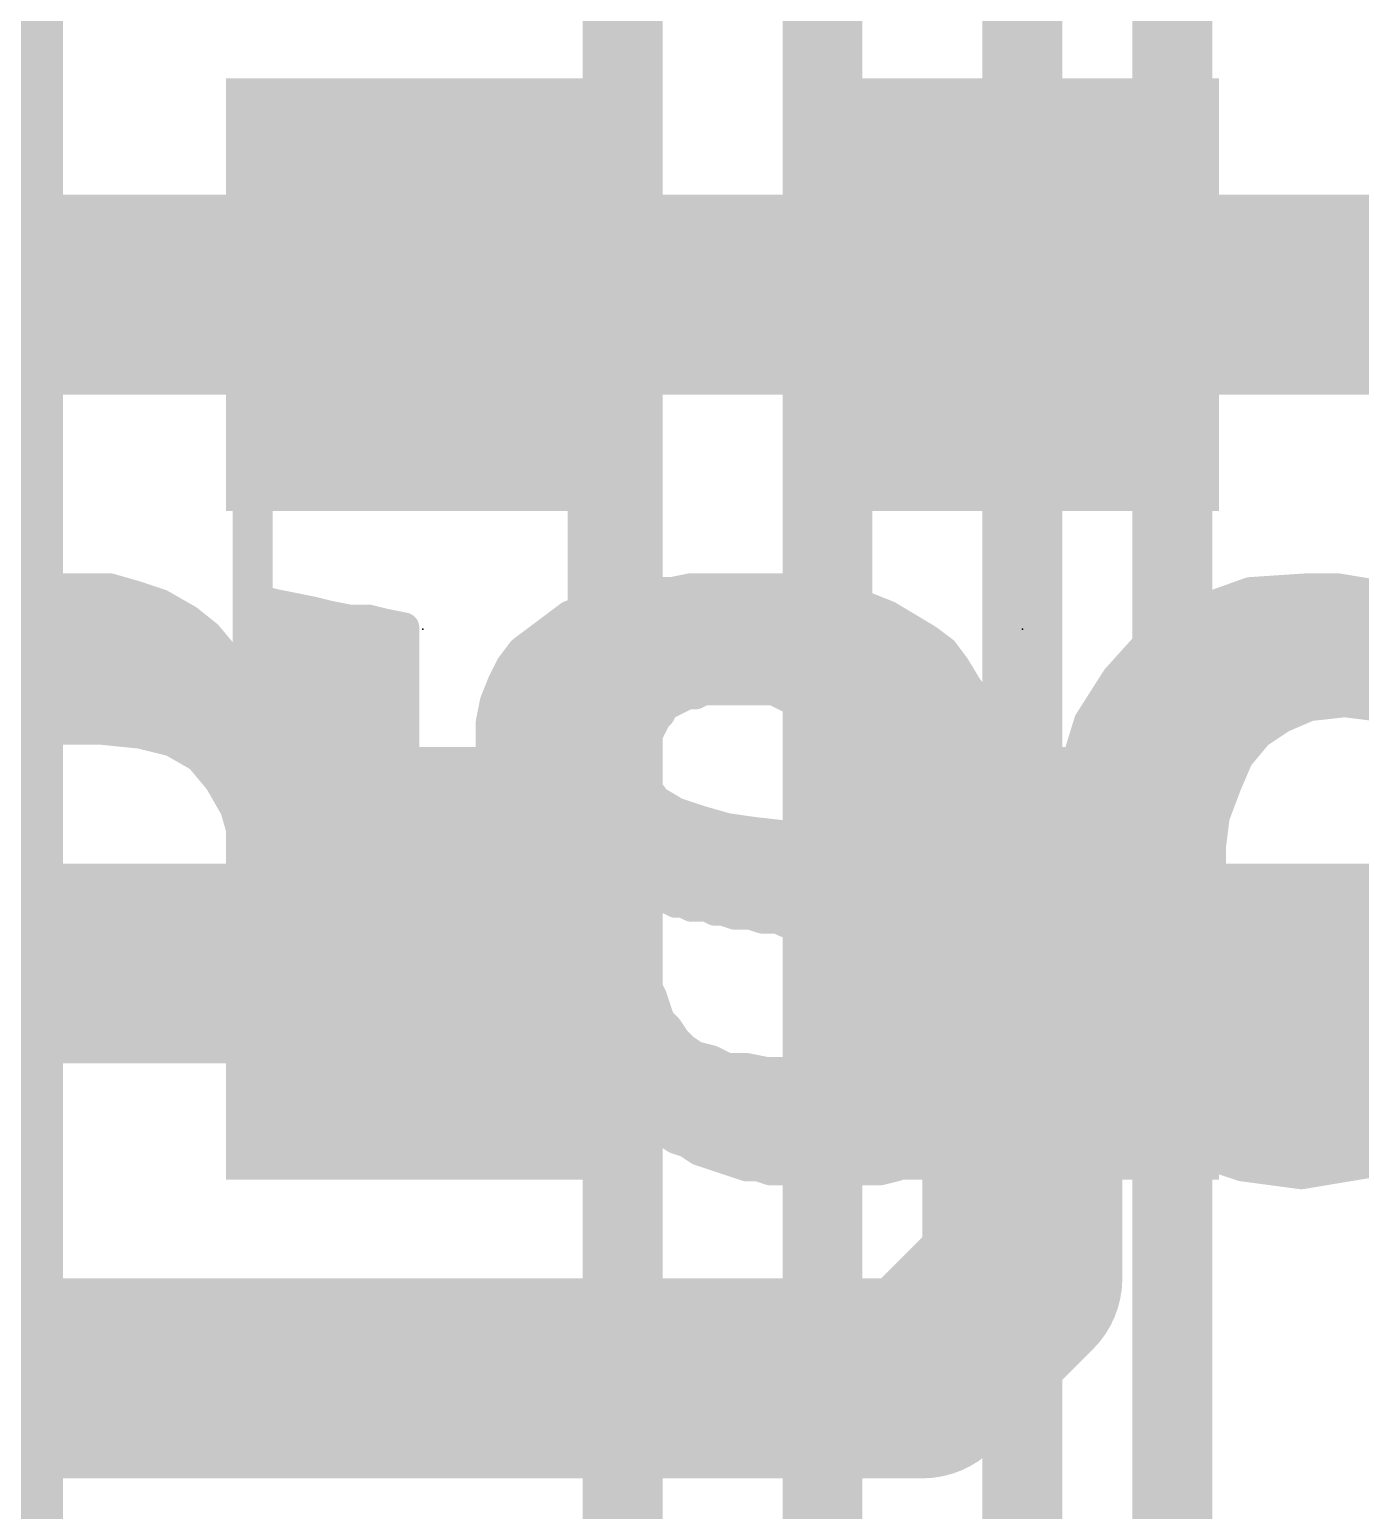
# Model space of a CAD drawing. Extents: x -31.8 to 54.9, y -15.3 to 25.5.
# Drawn here: x 12.463 to 15.845, y 16.047 to 19.812 of the extents above; entities that cross this region are included whole.
import ezdxf

# ---------------------------------------------------------------- set-up
doc = ezdxf.new("R2010")
doc.units = 0
for name, color, linetype in [('1', 12, 'CONTINUOUS'), ('16', 132, 'CONTINUOUS'), ('22', 40, 'CONTINUOUS'), ('23', 53, 'CONTINUOUS'), ('51', 53, 'CONTINUOUS')]:
    doc.layers.add(name, color=color, linetype=linetype)

# ---------------------------------------------------------------- blocks, each defined once
blk = doc.blocks.new('RECT')
blk.add_solid([(-0.5, -0.5), (0.5, -0.5), (-0.5, 0.5), (0.5, 0.5)])

msp = doc.modelspace()

# ---------------------------------------------------------------- linework, layer by layer
at = {"layer": '1', "const_width": 0.508}
for points in [[(11.938, 19.138), (13.462, 19.138)], [(14.986, 19.138), (13.462, 19.138)], [(16.51, 19.138), (14.986, 19.138)], [(13.462, 17.438), (11.938, 17.438)], [(14.986, 17.438), (16.51, 17.438)], [(14.986, 16.637), (14.986, 17.438)], [(14.732, 16.383), (14.986, 16.637)], [(11.43, 16.383), (14.732, 16.383)]]:
    msp.add_lwpolyline(points, dxfattribs=at)
at = {"layer": '1', "const_width": 0.254}
for points in [[(13.462, 19.265, 1), (13.462, 19.011)], [(13.462, 19.011, 1), (13.462, 19.265)], [(14.986, 19.265, 1), (14.986, 19.011)], [(14.986, 19.011, 1), (14.986, 19.265)], [(13.462, 17.311, 1), (13.462, 17.565)], [(14.986, 17.565, 1), (14.986, 17.311)], [(15.113, 17.438, 1), (14.859, 17.438)], [(15.0758, 16.5472, 1), (14.8962, 16.7268)], [(14.859, 16.637, 1), (15.113, 16.637)], [(14.732, 16.256, 1), (14.732, 16.51)], [(14.6422, 16.4728, 1), (14.8218, 16.2932)]]:
    msp.add_lwpolyline(points, format="xyb", dxfattribs=at)
at = {"layer": '16', "const_width": 0.2032}
for points in [[(12.446, 23.368), (12.446, 11.1074)], [(13.97, 22.9362), (13.97, 11.176)], [(14.478, 22.5806), (14.478, 12.6746)], [(14.986, 22.225), (14.986, 13.081)], [(15.367, 13.589), (15.367, 21.717)]]:
    msp.add_lwpolyline(points, dxfattribs=at)
at = {"layer": '22', "const_width": 0.0762}
for points in [[(12.515, 18.382), (12.505, 18.382)], [(12.505, 18.382), (12.505, 18.022)], [(12.525, 18.392), (12.515, 18.382)], [(12.665, 18.392), (12.525, 18.392)], [(12.735, 18.372), (12.665, 18.392)], [(12.795, 18.352), (12.735, 18.372)], [(13.985, 18.372), (13.935, 18.352)], [(14.035, 18.382), (13.985, 18.372)], [(14.095, 18.382), (14.035, 18.382)], [(14.145, 18.392), (14.095, 18.382)], [(14.375, 18.392), (14.145, 18.392)], [(14.425, 18.382), (14.375, 18.392)], [(14.485, 18.372), (14.425, 18.382)], [(14.545, 18.352), (14.485, 18.372)], [(15.565, 18.382), (15.425, 18.332)], [(15.715, 18.392), (15.565, 18.382)], [(15.785, 18.392), (15.715, 18.392)], [(15.905, 18.372), (15.785, 18.392)], [(12.505, 18.3642), (12.7584, 18.3642)], [(12.865, 18.312), (12.795, 18.352)], [(13.085, 18.352), (13.045, 18.362)], [(13.045, 18.362), (13.045, 18.092)], [(13.185, 18.332), (13.085, 18.352)], [(13.885, 18.342), (13.835, 18.322)], [(13.935, 18.352), (13.885, 18.342)], [(13.9655, 18.3642), (14.5084, 18.3642)], [(14.595, 18.342), (14.545, 18.352)], [(14.645, 18.322), (14.595, 18.342)], [(15.5152, 18.3642), (15.918, 18.3642)], [(12.915, 18.272), (12.865, 18.312)], [(13.225, 18.322), (13.185, 18.332)], [(13.275, 18.312), (13.225, 18.322)], [(13.325, 18.312), (13.275, 18.312)], [(13.365, 18.302), (13.325, 18.312)], [(13.415, 18.292), (13.365, 18.302)], [(13.835, 18.322), (13.715, 18.232)], [(14.745, 18.262), (14.645, 18.322)], [(15.425, 18.332), (15.315, 18.262)], [(12.505, 18.288), (12.895, 18.288)], [(12.965, 18.212), (12.915, 18.272)], [(13.045, 18.288), (13.415, 18.288)], [(13.415, 16.942), (13.415, 18.292)], [(13.7897, 18.288), (14.7017, 18.288)], [(14.785, 18.232), (14.745, 18.262)], [(15.315, 18.262), (15.225, 18.162)], [(15.3559, 18.288), (16.035, 18.288)], [(13.715, 18.232), (13.685, 18.192)], [(14.815, 18.192), (14.785, 18.232)], [(12.505, 18.2118), (12.9652, 18.2118)], [(13.005, 18.162), (12.965, 18.212)], [(13.045, 18.2118), (13.415, 18.2118)], [(13.685, 18.192), (13.665, 18.152)], [(13.6999, 18.2118), (14.8002, 18.2118)], [(14.845, 18.142), (14.815, 18.192)], [(15.2698, 18.2118), (16.1112, 18.2118)], [(13.045, 18.092), (13.005, 18.162)], [(13.665, 18.152), (13.645, 18.102)], [(15.225, 18.162), (15.155, 18.052)], [(12.505, 18.1356), (13.0201, 18.1356)], [(13.045, 18.1356), (13.415, 18.1356)], [(13.6584, 18.1356), (14.8498, 18.1356)], [(14.075, 18.092), (14.135, 18.122)], [(14.135, 18.122), (14.155, 18.122)], [(14.155, 18.122), (14.175, 18.132)], [(14.175, 18.132), (14.355, 18.132)], [(14.355, 18.132), (14.455, 18.082)], [(14.875, 18.102), (14.845, 18.142)], [(15.2082, 18.1356), (16.505, 18.1356)], [(13.645, 18.102), (13.635, 18.052)], [(14.055, 18.062), (14.065, 18.072)], [(14.065, 18.072), (14.075, 18.092)], [(14.455, 18.082), (14.495, 18.042)], [(14.895, 18.042), (14.875, 18.102)], [(15.645, 18.062), (15.715, 18.092)], [(15.715, 18.092), (15.805, 18.102)], [(15.805, 18.102), (15.885, 18.092)], [(12.505, 18.0594), (13.415, 18.0594)], [(12.515, 18.022), (12.535, 18.032)], [(12.535, 18.032), (12.645, 18.032)], [(12.645, 18.032), (12.745, 18.022)], [(13.635, 18.052), (13.635, 17.182)], [(13.6365, 18.0594), (14.0537, 18.0594)], [(14.025, 18.002), (14.055, 18.062)], [(14.4776, 18.0594), (14.8892, 18.0594)], [(14.495, 18.042), (14.505, 18.022)], [(14.915, 17.922), (14.895, 18.042)], [(15.155, 18.052), (15.115, 17.922)], [(15.1597, 18.0594), (15.6411, 18.0594)], [(15.585, 18.022), (15.645, 18.062)], [(12.505, 18.022), (12.515, 18.022)], [(12.745, 18.022), (12.825, 18.002)], [(12.825, 18.002), (12.895, 17.962)], [(14.025, 17.892), (14.025, 18.002)], [(14.505, 18.022), (14.515, 17.992)], [(15.535, 17.962), (15.585, 18.022)], [(12.8579, 17.9832), (13.415, 17.9832)], [(12.895, 17.962), (12.945, 17.902)], [(13.635, 17.9832), (14.025, 17.9832)], [(14.515, 17.992), (14.525, 17.972)], [(14.5194, 17.9832), (14.9048, 17.9832)], [(14.525, 17.972), (14.525, 17.922)], [(15.1338, 17.9832), (15.5527, 17.9832)], [(15.505, 17.892), (15.535, 17.962)], [(14.525, 17.922), (14.915, 17.922)], [(15.115, 17.922), (15.085, 17.782)], [(12.9408, 17.907), (13.415, 17.907)], [(12.945, 17.902), (12.985, 17.832)], [(13.635, 17.907), (14.025, 17.907)], [(14.055, 17.852), (14.025, 17.892)], [(15.1118, 17.907), (15.5114, 17.907)], [(15.475, 17.812), (15.505, 17.892)], [(14.105, 17.822), (14.055, 17.852)], [(12.985, 17.832), (13.005, 17.762)], [(12.9853, 17.8308), (13.415, 17.8308)], [(13.635, 17.8308), (14.0903, 17.8308)], [(14.165, 17.802), (14.105, 17.822)], [(15.0955, 17.8308), (15.4821, 17.8308)], [(15.465, 17.732), (15.475, 17.812)], [(14.235, 17.782), (14.165, 17.802)], [(14.235, 17.782), (14.185, 17.582)], [(14.185, 17.582), (14.235, 17.782)], [(14.305, 17.772), (14.235, 17.782)], [(14.485, 17.752), (14.305, 17.772)], [(15.085, 17.782), (15.075, 17.632)], [(13.005, 17.762), (13.025, 17.672)], [(13.0066, 17.7546), (13.415, 17.7546)], [(13.635, 17.7546), (14.2282, 17.7546)], [(14.2282, 17.7546), (14.4616, 17.7546)], [(14.405, 17.542), (14.485, 17.752)], [(14.485, 17.752), (14.405, 17.542)], [(14.575, 17.742), (14.485, 17.752)], [(14.655, 17.722), (14.575, 17.742)], [(15.0832, 17.7546), (15.4678, 17.7546)], [(15.465, 17.642), (15.465, 17.732)], [(14.735, 17.692), (14.655, 17.722)], [(13.0236, 17.6784), (13.415, 17.6784)], [(13.025, 17.672), (13.025, 16.942)], [(13.635, 17.6784), (14.2091, 17.6784)], [(14.2091, 17.6784), (14.457, 17.6784)], [(14.457, 17.6784), (14.7588, 17.6784)], [(14.805, 17.652), (14.735, 17.692)], [(15.0781, 17.6784), (15.465, 17.6784)], [(14.025, 17.402), (14.025, 17.632)], [(14.025, 17.632), (14.045, 17.612)], [(14.875, 17.592), (14.805, 17.652)], [(15.465, 17.642), (15.075, 17.632)], [(15.075, 17.632), (15.465, 17.642)], [(15.075, 17.632), (15.085, 17.492)], [(15.465, 17.562), (15.465, 17.642)], [(13.025, 17.6022), (13.415, 17.6022)], [(13.635, 17.6022), (14.025, 17.6022)], [(14.045, 17.612), (14.065, 17.612)], [(14.065, 17.612), (14.105, 17.592)], [(14.0846, 17.6022), (14.1901, 17.6022)], [(14.105, 17.592), (14.125, 17.592)], [(14.125, 17.592), (14.145, 17.582)], [(14.145, 17.582), (14.185, 17.582)], [(14.185, 17.582), (14.205, 17.572)], [(14.1901, 17.6022), (14.4279, 17.6022)], [(14.4279, 17.6022), (14.8631, 17.6022)], [(14.915, 17.522), (14.875, 17.592)], [(15.0771, 17.6022), (15.465, 17.6022)], [(14.205, 17.572), (14.225, 17.572)], [(14.225, 17.572), (14.255, 17.562)], [(14.255, 17.562), (14.295, 17.562)], [(14.295, 17.562), (14.325, 17.552)], [(14.325, 17.552), (14.365, 17.552)], [(14.365, 17.552), (14.385, 17.542)], [(15.475, 17.482), (15.465, 17.562)], [(13.025, 17.526), (13.415, 17.526)], [(13.635, 17.526), (14.025, 17.526)], [(14.385, 17.542), (14.405, 17.542)], [(14.405, 17.542), (14.435, 17.532)], [(14.435, 17.532), (14.455, 17.522)], [(14.447, 17.526), (14.9127, 17.526)], [(14.455, 17.522), (14.465, 17.512)], [(14.465, 17.512), (14.505, 17.492)], [(14.945, 17.432), (14.915, 17.522)], [(15.0826, 17.526), (15.4695, 17.526)], [(14.505, 17.492), (14.515, 17.482)], [(14.515, 17.482), (14.535, 17.472)], [(14.535, 17.472), (14.565, 17.412)], [(15.085, 17.492), (15.115, 17.362)], [(15.505, 17.402), (15.475, 17.482)], [(13.025, 17.4498), (13.415, 17.4498)], [(13.635, 17.4498), (14.025, 17.4498)], [(14.5461, 17.4498), (14.9391, 17.4498)], [(14.965, 17.322), (14.945, 17.432)], [(15.0947, 17.4498), (15.4871, 17.4498)], [(14.035, 17.372), (14.025, 17.402)], [(14.565, 17.412), (14.565, 17.392)], [(14.565, 17.392), (14.575, 17.372)], [(15.165, 17.242), (15.505, 17.402)], [(15.505, 17.402), (15.165, 17.242)], [(15.535, 17.332), (15.505, 17.402)], [(13.025, 17.3736), (13.415, 17.3736)], [(13.635, 17.3736), (14.0345, 17.3736)], [(14.045, 17.352), (14.035, 17.372)], [(14.5742, 17.3736), (14.9556, 17.3736)], [(14.575, 17.372), (14.575, 17.322)], [(15.1123, 17.3736), (15.4447, 17.3736)], [(15.115, 17.362), (15.165, 17.242)], [(15.4447, 17.3736), (15.5172, 17.3736)], [(14.065, 17.292), (14.045, 17.352)], [(14.575, 17.322), (14.565, 17.292)], [(14.955, 17.272), (14.965, 17.322)], [(15.575, 17.282), (15.535, 17.332)], [(13.025, 17.2974), (13.415, 17.2974)], [(13.635, 17.2974), (14.0632, 17.2974)], [(14.085, 17.272), (14.065, 17.292)], [(14.565, 17.292), (14.565, 17.272)], [(14.5668, 17.2974), (14.9601, 17.2974)], [(15.1419, 17.2974), (15.2827, 17.2974)], [(15.2827, 17.2974), (15.5627, 17.2974)], [(15.635, 17.232), (15.575, 17.282)], [(14.105, 17.242), (14.085, 17.272)], [(14.125, 17.222), (14.105, 17.242)], [(14.545, 17.242), (14.535, 17.222)], [(14.555, 17.252), (14.545, 17.242)], [(14.565, 17.272), (14.555, 17.252)], [(14.955, 17.222), (14.955, 17.272)], [(15.165, 17.242), (15.225, 17.132)], [(13.025, 17.2212), (13.415, 17.2212)], [(13.635, 17.2212), (14.1262, 17.2212)], [(14.155, 17.202), (14.125, 17.222)], [(14.515, 17.212), (14.505, 17.202)], [(14.535, 17.222), (14.515, 17.212)], [(14.5334, 17.2212), (14.9546, 17.2212)], [(14.935, 17.182), (14.955, 17.222)], [(15.1763, 17.2212), (15.6782, 17.2212)], [(15.715, 17.212), (15.635, 17.232)], [(15.795, 17.202), (15.715, 17.212)], [(15.885, 17.212), (15.795, 17.202)], [(13.635, 17.182), (13.625, 17.162)], [(14.195, 17.192), (14.155, 17.202)], [(14.235, 17.172), (14.195, 17.192)], [(14.285, 17.172), (14.235, 17.172)], [(14.335, 17.162), (14.285, 17.172)], [(14.405, 17.172), (14.385, 17.162)], [(14.425, 17.172), (14.405, 17.172)], [(14.445, 17.182), (14.425, 17.172)], [(14.465, 17.182), (14.445, 17.182)], [(14.505, 17.202), (14.465, 17.182)], [(14.925, 17.132), (14.935, 17.182)], [(13.025, 17.145), (13.415, 17.145)], [(13.625, 17.162), (13.625, 17.072)], [(13.625, 17.145), (14.9276, 17.145)], [(14.385, 17.162), (14.335, 17.162)], [(14.905, 17.102), (14.925, 17.132)], [(15.2179, 17.145), (16.505, 17.145)], [(15.225, 17.132), (15.315, 17.042)], [(14.875, 17.062), (14.905, 17.102)], [(13.025, 17.0688), (13.415, 17.0688)], [(13.625, 17.072), (13.615, 17.052)], [(13.6234, 17.0688), (14.005, 17.0688)], [(14.005, 17.022), (14.005, 17.082)], [(14.005, 17.082), (14.025, 17.052)], [(14.0138, 17.0688), (14.8801, 17.0688)], [(14.855, 17.032), (14.875, 17.062)], [(15.2882, 17.0688), (16.0724, 17.0688)], [(13.615, 17.032), (13.605, 17.012)], [(13.615, 17.052), (13.615, 17.032)], [(13.995, 17.012), (14.005, 17.022)], [(14.025, 17.052), (14.055, 17.032)], [(14.055, 17.032), (14.075, 17.012)], [(14.825, 17.002), (14.855, 17.032)], [(15.315, 17.042), (15.425, 16.962)], [(13.025, 16.9926), (13.415, 16.9926)], [(13.605, 16.982), (13.595, 16.962)], [(13.605, 17.012), (13.605, 16.982)], [(13.605, 16.9926), (13.995, 16.9926)], [(13.985, 16.972), (13.995, 16.982)], [(13.995, 16.982), (13.995, 17.012)], [(14.075, 17.012), (14.105, 16.992)], [(14.1041, 16.9926), (14.8062, 16.9926)], [(14.105, 16.992), (14.135, 16.982)], [(14.135, 16.982), (14.165, 16.962)], [(14.755, 16.962), (14.785, 16.982)], [(14.785, 16.982), (14.825, 17.002)], [(15.3829, 16.9926), (15.986, 16.9926)], [(13.025, 16.942), (13.415, 16.942)], [(13.595, 16.962), (13.585, 16.952)], [(13.585, 16.952), (13.585, 16.942)], [(13.585, 16.942), (13.975, 16.942)], [(13.975, 16.952), (13.985, 16.962)], [(13.975, 16.942), (13.975, 16.952)], [(13.985, 16.962), (13.985, 16.972)], [(14.165, 16.962), (14.285, 16.922)], [(14.665, 16.922), (14.715, 16.942)], [(14.715, 16.942), (14.755, 16.962)], [(15.425, 16.962), (15.545, 16.922)], [(15.875, 16.932), (15.935, 16.962)], [(14.285, 16.922), (14.315, 16.922)], [(14.315, 16.922), (14.345, 16.912)], [(14.3318, 16.9164), (14.6426, 16.9164)], [(14.345, 16.912), (14.385, 16.912)], [(14.385, 16.912), (14.415, 16.902)], [(14.525, 16.902), (14.575, 16.912)], [(14.575, 16.912), (14.625, 16.912)], [(14.625, 16.912), (14.665, 16.922)], [(15.545, 16.922), (15.695, 16.902)], [(15.587, 16.9164), (15.7814, 16.9164)], [(15.695, 16.902), (15.875, 16.932)], [(14.415, 16.902), (14.525, 16.902)]]:
    msp.add_lwpolyline(points, dxfattribs=at)
at = {"layer": '22', "const_width": 0.0381}
for points in [[(12.505, 18.4011, 1), (12.505, 18.363)], [(12.5241, 18.382, 1), (12.486, 18.382)], [(12.5015, 18.3955, 1), (12.5285, 18.3685)], [(12.525, 18.411, 1), (12.525, 18.3729)], [(12.5385, 18.3785, 1), (12.5115, 18.4055)], [(12.515, 18.363, 1), (12.515, 18.4011)], [(12.6702, 18.4103, 1), (12.6598, 18.3737)], [(12.665, 18.3729, 1), (12.665, 18.411)], [(12.741, 18.3901, 1), (12.729, 18.3539)], [(12.7298, 18.3537, 1), (12.7402, 18.3903)], [(13.9813, 18.3907, 1), (13.9887, 18.3533)], [(13.9921, 18.3543, 1), (13.9779, 18.3897)], [(14.035, 18.4011, 1), (14.035, 18.363)], [(14.0387, 18.3633, 1), (14.0313, 18.4007)], [(14.0913, 18.4007, 1), (14.0987, 18.3633)], [(14.095, 18.363, 1), (14.095, 18.4011)], [(14.145, 18.411, 1), (14.145, 18.3729)], [(14.1487, 18.3733, 1), (14.1413, 18.4107)], [(14.3787, 18.4107, 1), (14.3713, 18.3733)], [(14.375, 18.3729, 1), (14.375, 18.411)], [(14.4281, 18.4008, 1), (14.4219, 18.3632)], [(14.4213, 18.3633, 1), (14.4287, 18.4007)], [(14.491, 18.3901, 1), (14.479, 18.3539)], [(14.4819, 18.3532, 1), (14.4881, 18.3908)], [(15.5637, 18.401, 1), (15.5663, 18.363)], [(15.5714, 18.3641, 1), (15.5586, 18.3999)], [(15.715, 18.411, 1), (15.715, 18.3729)], [(15.7163, 18.373, 1), (15.7137, 18.411)], [(15.7881, 18.4108, 1), (15.7819, 18.3732)], [(15.785, 18.3729, 1), (15.785, 18.411)], [(12.505, 18.3833, 1), (12.505, 18.3452)], [(12.7584, 18.3452, 1), (12.7584, 18.3833)], [(12.8045, 18.3685, 1), (12.7855, 18.3355)], [(12.789, 18.3339, 1), (12.801, 18.3701)], [(13.0496, 18.3805, 1), (13.0404, 18.3435)], [(13.064, 18.362, 1), (13.0259, 18.362)], [(13.0887, 18.3707, 1), (13.0813, 18.3333)], [(13.0804, 18.3335, 1), (13.0896, 18.3705)], [(13.8813, 18.3607, 1), (13.8887, 18.3233)], [(13.8921, 18.3243, 1), (13.8779, 18.3597)], [(13.9279, 18.3697, 1), (13.9421, 18.3343)], [(13.9387, 18.3333, 1), (13.9313, 18.3707)], [(13.9655, 18.3833, 1), (13.9655, 18.3452)], [(14.5084, 18.3452, 1), (14.5084, 18.3833)], [(14.5487, 18.3707, 1), (14.5413, 18.3333)], [(14.539, 18.3339, 1), (14.551, 18.3701)], [(14.6021, 18.3597, 1), (14.5879, 18.3243)], [(14.5913, 18.3233, 1), (14.5987, 18.3607)], [(15.5152, 18.3833, 1), (15.5152, 18.3452)], [(12.8769, 18.3269, 1), (12.8531, 18.2971)], [(12.8555, 18.2955, 1), (12.8745, 18.3285)], [(13.1896, 18.3505, 1), (13.1804, 18.3135)], [(13.1813, 18.3133, 1), (13.1887, 18.3507)], [(13.2287, 18.3407, 1), (13.2213, 18.3033)], [(13.2204, 18.3035, 1), (13.2296, 18.3405)], [(13.275, 18.3311, 1), (13.275, 18.293)], [(13.2713, 18.2933, 1), (13.2787, 18.3307)], [(13.3296, 18.3305, 1), (13.3204, 18.2935)], [(13.325, 18.293, 1), (13.325, 18.3311)], [(13.3687, 18.3207, 1), (13.3613, 18.2833)], [(13.3604, 18.2835, 1), (13.3696, 18.3205)], [(13.8279, 18.3397, 1), (13.8421, 18.3043)], [(13.8464, 18.3068, 1), (13.8236, 18.3372)], [(14.6548, 18.3383, 1), (14.6352, 18.3057)], [(14.6379, 18.3043, 1), (14.6521, 18.3397)], [(15.4186, 18.3499, 1), (15.4314, 18.3141)], [(15.4352, 18.3159, 1), (15.4148, 18.3481)], [(12.505, 18.3071, 1), (12.505, 18.269)], [(12.895, 18.269, 1), (12.895, 18.3071)], [(12.9296, 18.2842, 1), (12.9004, 18.2598)], [(12.9031, 18.2571, 1), (12.9269, 18.2869)], [(13.045, 18.3071, 1), (13.045, 18.269)], [(13.4341, 18.292, 1), (13.396, 18.292)], [(13.4113, 18.2733, 1), (13.4187, 18.3107)], [(13.415, 18.269, 1), (13.415, 18.3071)], [(13.7897, 18.3071, 1), (13.7897, 18.269)], [(14.7017, 18.269, 1), (14.7017, 18.3071)], [(14.7564, 18.2772, 1), (14.7336, 18.2468)], [(14.7352, 18.2457, 1), (14.7548, 18.2783)], [(15.3048, 18.2781, 1), (15.3252, 18.2459)], [(15.3292, 18.2493, 1), (15.3008, 18.2747)], [(15.3559, 18.3071, 1), (15.3559, 18.269)], [(13.7036, 18.2472, 1), (13.7264, 18.2168)], [(13.7302, 18.2206, 1), (13.6998, 18.2434)], [(14.8002, 18.2434, 1), (14.7698, 18.2206)], [(14.7736, 18.2168, 1), (14.7964, 18.2472)], [(12.505, 18.2309, 1), (12.505, 18.1928)], [(12.9799, 18.2239, 1), (12.9501, 18.2001)], [(12.9504, 18.1998, 1), (12.9796, 18.2242)], [(12.9652, 18.1928, 1), (12.9652, 18.2309)], [(13.045, 18.2309, 1), (13.045, 18.1928)], [(13.415, 18.1928, 1), (13.415, 18.2309)], [(13.6698, 18.2034, 1), (13.7002, 18.1806)], [(13.702, 18.1835, 1), (13.668, 18.2005)], [(13.6999, 18.2309, 1), (13.6999, 18.1928)], [(14.8313, 18.2018, 1), (14.7987, 18.1822)], [(14.7998, 18.1806, 1), (14.8302, 18.2034)], [(14.8002, 18.1928, 1), (14.8002, 18.2309)], [(15.2698, 18.2309, 1), (15.2698, 18.1928)], [(13.0215, 18.1715, 1), (12.9885, 18.1525)], [(12.9901, 18.1501, 1), (13.0199, 18.1739)], [(13.6827, 18.1449, 1), (13.6473, 18.1591)], [(15.2108, 18.1747, 1), (15.2392, 18.1493)], [(15.2411, 18.1518, 1), (15.2089, 18.1722)], [(12.505, 18.1547, 1), (12.505, 18.1166)], [(13.0201, 18.1166, 1), (13.0201, 18.1547)], [(13.045, 18.1547, 1), (13.045, 18.1166)], [(13.415, 18.1166, 1), (13.415, 18.1547)], [(13.6584, 18.1547, 1), (13.6584, 18.1166)], [(13.648, 18.1605, 1), (13.682, 18.1435)], [(14.135, 18.141, 1), (14.135, 18.1029)], [(14.1435, 18.105, 1), (14.1265, 18.139)], [(14.1465, 18.139, 1), (14.1635, 18.105)], [(14.155, 18.1029, 1), (14.155, 18.141)], [(14.175, 18.1511, 1), (14.175, 18.113)], [(14.1835, 18.115, 1), (14.1665, 18.149)], [(14.3635, 18.149, 1), (14.3465, 18.115)], [(14.355, 18.113, 1), (14.355, 18.1511)], [(14.8602, 18.1534, 1), (14.8298, 18.1306)], [(14.8287, 18.1322, 1), (14.8613, 18.1518)], [(14.8498, 18.1166, 1), (14.8498, 18.1547)], [(15.2082, 18.1547, 1), (15.2082, 18.1166)], [(13.0259, 18.092, 1), (13.064, 18.092)], [(13.0285, 18.0825, 1), (13.0615, 18.1015)], [(13.6273, 18.1091, 1), (13.6627, 18.0949)], [(13.6637, 18.0983, 1), (13.6263, 18.1057)], [(14.0785, 18.0585, 1), (14.0515, 18.0855)], [(14.0665, 18.109, 1), (14.0835, 18.075)], [(14.092, 18.0835, 1), (14.058, 18.1005)], [(14.4685, 18.0955, 1), (14.4415, 18.0685)], [(14.4465, 18.065, 1), (14.4635, 18.099)], [(14.8931, 18.108, 1), (14.8569, 18.096)], [(14.8598, 18.0906, 1), (14.8902, 18.1134)], [(15.7129, 18.1109, 1), (15.7171, 18.0731)], [(15.7225, 18.0745, 1), (15.7075, 18.1095)], [(15.8074, 18.1209, 1), (15.8026, 18.0831)], [(15.8071, 18.0831, 1), (15.8029, 18.1209)], [(12.505, 18.0785, 1), (12.505, 18.0404)], [(12.535, 18.0511, 1), (12.535, 18.013)], [(12.5435, 18.015, 1), (12.5265, 18.049)], [(12.6469, 18.051, 1), (12.6431, 18.013)], [(12.645, 18.013, 1), (12.645, 18.0511)], [(13.415, 18.0404, 1), (13.415, 18.0785)], [(13.654, 18.052, 1), (13.6159, 18.052)], [(13.6163, 18.0557, 1), (13.6537, 18.0483)], [(13.6365, 18.0785, 1), (13.6365, 18.0404)], [(14.0415, 18.0755, 1), (14.0685, 18.0485)], [(14.072, 18.0535, 1), (14.038, 18.0705)], [(14.048, 18.0805, 1), (14.082, 18.0635)], [(14.0537, 18.0404, 1), (14.0537, 18.0785)], [(14.4776, 18.0785, 1), (14.4776, 18.0404)], [(14.512, 18.0505, 1), (14.478, 18.0335)], [(14.4815, 18.0285, 1), (14.5085, 18.0555)], [(14.9138, 18.0451, 1), (14.8762, 18.0389)], [(14.8892, 18.0404, 1), (14.8892, 18.0785)], [(15.1389, 18.0622, 1), (15.1711, 18.0418)], [(15.1732, 18.0464, 1), (15.1368, 18.0576)], [(15.1597, 18.0785, 1), (15.1597, 18.0404)], [(15.6375, 18.0795, 1), (15.6525, 18.0445)], [(15.6556, 18.0461, 1), (15.6344, 18.0779)], [(15.6411, 18.0404, 1), (15.6411, 18.0785)], [(12.505, 18.0411, 1), (12.505, 18.003)], [(12.486, 18.022, 1), (12.5241, 18.022)], [(12.5065, 18.039, 1), (12.5235, 18.005)], [(12.515, 18.003, 1), (12.515, 18.0411)], [(12.7496, 18.0405, 1), (12.7404, 18.0035)], [(12.7431, 18.003, 1), (12.7469, 18.041)], [(12.8345, 18.0185, 1), (12.8155, 17.9855)], [(12.8204, 17.9835, 1), (12.8296, 18.0205)], [(14.0441, 18.002, 1), (14.006, 18.002)], [(14.5231, 18.028, 1), (14.4869, 18.016)], [(14.488, 18.0135, 1), (14.522, 18.0305)], [(14.8769, 18.036, 1), (14.9131, 18.048)], [(15.5744, 18.0379, 1), (15.5956, 18.0061)], [(15.5996, 18.0098, 1), (15.5704, 18.0342)], [(12.8579, 18.0023, 1), (12.8579, 17.9642)], [(12.9096, 17.9742, 1), (12.8804, 17.9498)], [(12.8855, 17.9455, 1), (12.9045, 17.9785)], [(13.415, 17.9642, 1), (13.415, 18.0023)], [(13.635, 18.0023, 1), (13.635, 17.9642)], [(14.008, 18.0105, 1), (14.042, 17.9935)], [(14.025, 17.9642, 1), (14.025, 18.0023)], [(14.532, 18.0005, 1), (14.498, 17.9835)], [(14.4969, 17.986, 1), (14.5331, 17.998)], [(14.5194, 18.0023, 1), (14.5194, 17.9642)], [(14.5441, 17.972, 1), (14.506, 17.972)], [(14.508, 17.9635, 1), (14.542, 17.9805)], [(14.9048, 17.9642, 1), (14.9048, 18.0023)], [(15.1338, 18.0023, 1), (15.1338, 17.9642)], [(15.5525, 17.9545, 1), (15.5175, 17.9695)], [(15.5527, 17.9642, 1), (15.5527, 18.0023)], [(14.525, 17.9411, 1), (14.525, 17.903)], [(14.915, 17.903, 1), (14.915, 17.9411)], [(15.1336, 17.918, 1), (15.0964, 17.926)], [(15.5204, 17.9742, 1), (15.5496, 17.9498)], [(12.9408, 17.9261, 1), (12.9408, 17.888)], [(12.9615, 17.9115, 1), (12.9285, 17.8925)], [(12.9304, 17.8898, 1), (12.9596, 17.9142)], [(13.415, 17.888, 1), (13.415, 17.9261)], [(13.635, 17.9261, 1), (13.635, 17.888)], [(14.0402, 17.9034, 1), (14.0098, 17.8806)], [(14.025, 17.888, 1), (14.025, 17.9261)], [(14.506, 17.922, 1), (14.5441, 17.922)], [(14.8962, 17.9189, 1), (14.9338, 17.9251)], [(15.1118, 17.9261, 1), (15.1118, 17.888)], [(15.0968, 17.9276, 1), (15.1332, 17.9164)], [(15.5228, 17.8853, 1), (15.4872, 17.8987)], [(15.5114, 17.888, 1), (15.5114, 17.9261)], [(14.006, 17.892, 1), (14.0441, 17.892)], [(14.0648, 17.8683, 1), (14.0452, 17.8357)], [(14.0398, 17.8406, 1), (14.0702, 17.8634)], [(15.4875, 17.8995, 1), (15.5225, 17.8845)], [(13.0033, 17.8372, 1), (12.9667, 17.8268)], [(12.9853, 17.8498, 1), (12.9853, 17.8117)], [(12.9685, 17.8225, 1), (13.0015, 17.8415)], [(13.415, 17.8117, 1), (13.415, 17.8498)], [(13.635, 17.8498, 1), (13.635, 17.8117)], [(14.111, 17.8401, 1), (14.099, 17.8039)], [(14.0903, 17.8117, 1), (14.0903, 17.8498)], [(14.0952, 17.8057, 1), (14.1148, 17.8383)], [(15.0955, 17.8498, 1), (15.0955, 17.8117)], [(15.4939, 17.8096, 1), (15.4561, 17.8144)], [(15.4821, 17.8117, 1), (15.4821, 17.8498)], [(14.1702, 17.8203, 1), (14.1598, 17.7837)], [(14.159, 17.7839, 1), (14.171, 17.8201)], [(14.2377, 17.8009, 1), (14.2323, 17.7631)], [(14.2535, 17.7774, 1), (14.2165, 17.7866)], [(14.2535, 17.7774, 1), (14.2165, 17.7866)], [(14.2298, 17.7637, 1), (14.2402, 17.8003)], [(14.3071, 17.7909, 1), (14.3029, 17.7531)], [(14.3023, 17.7531, 1), (14.3077, 17.7909)], [(15.104, 17.7807, 1), (15.066, 17.7833)], [(15.4572, 17.8187, 1), (15.4928, 17.8053)], [(13.0236, 17.7661, 1), (12.9864, 17.7579)], [(12.9867, 17.7568, 1), (13.0233, 17.7672)], [(13.0066, 17.7736, 1), (13.0066, 17.7355)], [(13.415, 17.7355, 1), (13.415, 17.7736)], [(13.635, 17.7736, 1), (13.635, 17.7355)], [(14.2282, 17.7736, 1), (14.2282, 17.7355)], [(14.2282, 17.7355, 1), (14.2282, 17.7736)], [(14.4616, 17.7355, 1), (14.4616, 17.7736)], [(14.4871, 17.7709, 1), (14.4829, 17.7331)], [(14.5028, 17.7452, 1), (14.4672, 17.7588)], [(14.5028, 17.7452, 1), (14.4672, 17.7588)], [(14.4829, 17.7331, 1), (14.4871, 17.7709)], [(14.5796, 17.7605, 1), (14.5704, 17.7235)], [(14.5729, 17.7231, 1), (14.5771, 17.7609)], [(15.0832, 17.7736, 1), (15.0832, 17.7355)], [(15.0664, 17.786, 1), (15.1036, 17.778)], [(15.484, 17.732, 1), (15.4459, 17.732)], [(15.4678, 17.7355, 1), (15.4678, 17.7736)], [(14.6617, 17.7398, 1), (14.6483, 17.7042)], [(14.6504, 17.7035, 1), (14.6596, 17.7405)], [(15.4461, 17.7344, 1), (15.4839, 17.7296)], [(13.0236, 17.6974, 1), (13.0236, 17.6593)], [(13.0441, 17.672, 1), (13.006, 17.672)], [(13.0064, 17.6679, 1), (13.0436, 17.6761)], [(13.415, 17.6593, 1), (13.415, 17.6974)], [(13.635, 17.6974, 1), (13.635, 17.6593)], [(14.2091, 17.6974, 1), (14.2091, 17.6593)], [(14.2091, 17.6593, 1), (14.2091, 17.6974)], [(14.457, 17.6974, 1), (14.457, 17.6593)], [(14.457, 17.6593, 1), (14.457, 17.6974)], [(14.7445, 17.7085, 1), (14.7255, 17.6755)], [(14.7283, 17.6742, 1), (14.7417, 17.7098)], [(14.7588, 17.6593, 1), (14.7588, 17.6974)], [(15.0781, 17.6974, 1), (15.0781, 17.6593)], [(15.465, 17.6593, 1), (15.465, 17.6974)], [(14.0385, 17.6455, 1), (14.0115, 17.6185)], [(14.0441, 17.632, 1), (14.006, 17.632)], [(14.8174, 17.6665, 1), (14.7926, 17.6375)], [(14.7955, 17.6355, 1), (14.8145, 17.6685)], [(15.094, 17.6334, 1), (15.056, 17.6306)], [(15.0745, 17.651, 1), (15.0755, 17.613)], [(15.0745, 17.651, 1), (15.0755, 17.613)], [(15.484, 17.642, 1), (15.4459, 17.642)], [(15.4459, 17.642, 1), (15.484, 17.642)], [(15.4655, 17.623, 1), (15.4645, 17.661)], [(15.4655, 17.623, 1), (15.4645, 17.661)], [(13.025, 17.6212, 1), (13.025, 17.5831)], [(13.415, 17.5831, 1), (13.415, 17.6212)], [(13.635, 17.6212, 1), (13.635, 17.5831)], [(14.025, 17.5831, 1), (14.025, 17.6212)], [(14.045, 17.6311, 1), (14.045, 17.593)], [(14.0315, 17.5985, 1), (14.0585, 17.6255)], [(14.0735, 17.629, 1), (14.0565, 17.595)], [(14.065, 17.593, 1), (14.065, 17.6311)], [(14.0846, 17.6212, 1), (14.0846, 17.5831)], [(14.105, 17.6111, 1), (14.105, 17.573)], [(14.0965, 17.575, 1), (14.1135, 17.609)], [(14.1335, 17.609, 1), (14.1165, 17.575)], [(14.125, 17.573, 1), (14.125, 17.6111)], [(14.145, 17.6011, 1), (14.145, 17.563)], [(14.1935, 17.599, 1), (14.1765, 17.565)], [(14.1901, 17.6212, 1), (14.1901, 17.5831)], [(14.185, 17.563, 1), (14.185, 17.6011)], [(14.1901, 17.5831, 1), (14.1901, 17.6212)], [(14.4279, 17.6212, 1), (14.4279, 17.5831)], [(14.4279, 17.5831, 1), (14.4279, 17.6212)], [(14.8915, 17.6015, 1), (14.8585, 17.5825)], [(14.8626, 17.5775, 1), (14.8874, 17.6065)], [(14.8631, 17.5831, 1), (14.8631, 17.6212)], [(15.056, 17.6333, 1), (15.094, 17.6307)], [(15.0771, 17.6212, 1), (15.0771, 17.5831)], [(15.465, 17.5831, 1), (15.465, 17.6212)], [(14.1365, 17.565, 1), (14.1535, 17.599)], [(14.1665, 17.5866, 1), (14.2035, 17.5774)], [(14.1665, 17.5866, 1), (14.2035, 17.5774)], [(14.205, 17.591, 1), (14.205, 17.5529)], [(14.1965, 17.555, 1), (14.2135, 17.589)], [(14.231, 17.5901, 1), (14.219, 17.5539)], [(14.225, 17.5529, 1), (14.225, 17.591)], [(14.255, 17.5811, 1), (14.255, 17.543)], [(14.249, 17.5439, 1), (14.261, 17.5801)], [(14.301, 17.5801, 1), (14.289, 17.5439)], [(14.295, 17.543, 1), (14.295, 17.5811)], [(14.325, 17.571, 1), (14.325, 17.5329)], [(14.319, 17.5339, 1), (14.331, 17.5701)], [(14.3735, 17.569, 1), (14.3565, 17.535)], [(14.365, 17.5329, 1), (14.365, 17.571)], [(15.4459, 17.562, 1), (15.484, 17.562)], [(15.4839, 17.5644, 1), (15.4461, 17.5596)], [(13.025, 17.545, 1), (13.025, 17.5069)], [(13.415, 17.5069, 1), (13.415, 17.545)], [(13.635, 17.545, 1), (13.635, 17.5069)], [(14.025, 17.5069, 1), (14.025, 17.545)], [(14.385, 17.5611, 1), (14.385, 17.523)], [(14.3765, 17.525, 1), (14.3935, 17.559)], [(14.411, 17.5601, 1), (14.399, 17.5239)], [(14.3872, 17.5488, 1), (14.4228, 17.5352)], [(14.3872, 17.5488, 1), (14.4228, 17.5352)], [(14.405, 17.523, 1), (14.405, 17.5611)], [(14.4435, 17.549, 1), (14.4265, 17.515)], [(14.447, 17.545, 1), (14.447, 17.5069)], [(14.429, 17.5139, 1), (14.441, 17.5501)], [(14.4685, 17.5355, 1), (14.4415, 17.5085)], [(14.4735, 17.529, 1), (14.4565, 17.495)], [(14.4465, 17.505, 1), (14.4635, 17.539)], [(14.4515, 17.4985, 1), (14.4785, 17.5255)], [(14.9331, 17.528, 1), (14.8969, 17.516)], [(14.8985, 17.5125, 1), (14.9315, 17.5315)], [(14.9127, 17.5069, 1), (14.9127, 17.545)], [(15.0826, 17.545, 1), (15.0826, 17.5069)], [(15.4695, 17.5069, 1), (15.4695, 17.545)], [(14.5185, 17.5055, 1), (14.4915, 17.4785)], [(14.5235, 17.499, 1), (14.5065, 17.465)], [(14.4965, 17.475, 1), (14.5135, 17.509)], [(14.5015, 17.4685, 1), (14.5285, 17.4955)], [(14.552, 17.4805, 1), (14.518, 17.4635)], [(14.5265, 17.455, 1), (14.5435, 17.489)], [(15.1036, 17.4963, 1), (15.0664, 17.4877)], [(15.066, 17.4906, 1), (15.104, 17.4934)], [(15.4928, 17.4887, 1), (15.4572, 17.4753)], [(13.025, 17.4688, 1), (13.025, 17.4307)], [(13.415, 17.4307, 1), (13.415, 17.4688)], [(13.635, 17.4688, 1), (13.635, 17.4307)], [(14.025, 17.4307, 1), (14.025, 17.4688)], [(14.5461, 17.4688, 1), (14.5461, 17.4307)], [(14.9637, 17.4354, 1), (14.9263, 17.4286)], [(14.9391, 17.4307, 1), (14.9391, 17.4688)], [(15.0947, 17.4688, 1), (15.0947, 17.4307)], [(15.4561, 17.4796, 1), (15.4939, 17.4844)], [(15.4871, 17.4307, 1), (15.4871, 17.4688)], [(14.0431, 17.408, 1), (14.0069, 17.396)], [(14.5841, 17.412, 1), (14.546, 17.412)], [(14.582, 17.4005, 1), (14.548, 17.3835)], [(14.548, 17.4035, 1), (14.582, 17.4205)], [(14.9269, 17.426, 1), (14.9631, 17.438)], [(15.5225, 17.4095, 1), (15.4875, 17.3945)], [(15.5131, 17.3848, 1), (15.4969, 17.4192)], [(15.5131, 17.3848, 1), (15.4969, 17.4192)], [(13.025, 17.3926, 1), (13.025, 17.3545)], [(13.415, 17.3545, 1), (13.415, 17.3926)], [(13.635, 17.3926, 1), (13.635, 17.3545)], [(14.006, 17.402, 1), (14.0441, 17.402)], [(14.052, 17.3805, 1), (14.018, 17.3635)], [(14.0169, 17.366, 1), (14.0531, 17.378)], [(14.0345, 17.3545, 1), (14.0345, 17.3926)], [(14.546, 17.392, 1), (14.5841, 17.392)], [(14.5742, 17.3926, 1), (14.5742, 17.3545)], [(14.5941, 17.372, 1), (14.556, 17.372)], [(14.558, 17.3635, 1), (14.592, 17.3805)], [(14.9556, 17.3545, 1), (14.9556, 17.3926)], [(15.1123, 17.3926, 1), (15.1123, 17.3545)], [(15.1326, 17.3693, 1), (15.0974, 17.3547)], [(15.4447, 17.3926, 1), (15.4447, 17.3545)], [(15.4447, 17.3545, 1), (15.4447, 17.3926)], [(15.4872, 17.3953, 1), (15.5228, 17.4087)], [(15.5172, 17.3545, 1), (15.5172, 17.3926)], [(14.0631, 17.358, 1), (14.0269, 17.346)], [(14.028, 17.3435, 1), (14.062, 17.3605)], [(14.5931, 17.316, 1), (14.5569, 17.328)], [(14.9837, 17.3183, 1), (14.9463, 17.3257)], [(15.0964, 17.3577, 1), (15.1336, 17.3663)], [(15.5499, 17.3439, 1), (15.5201, 17.3201)], [(15.5175, 17.3245, 1), (15.5525, 17.3395)], [(13.025, 17.3164, 1), (13.025, 17.2783)], [(13.415, 17.2783, 1), (13.415, 17.3164)], [(13.635, 17.3164, 1), (13.635, 17.2783)], [(14.0785, 17.3055, 1), (14.0515, 17.2785)], [(14.0469, 17.286, 1), (14.0831, 17.298)], [(14.0632, 17.2783, 1), (14.0632, 17.3164)], [(14.5841, 17.292, 1), (14.546, 17.292)], [(14.5469, 17.298, 1), (14.5831, 17.286)], [(14.5668, 17.3164, 1), (14.5668, 17.2783)], [(14.556, 17.322, 1), (14.5941, 17.322)], [(14.9463, 17.3186, 1), (14.9837, 17.3254)], [(14.9601, 17.2783, 1), (14.9601, 17.3164)], [(15.1419, 17.3164, 1), (15.1419, 17.2783)], [(15.2827, 17.3164, 1), (15.2827, 17.2783)], [(15.2827, 17.2783, 1), (15.2827, 17.3164)], [(15.5872, 17.2966, 1), (15.5628, 17.2674)], [(15.5627, 17.2783, 1), (15.5627, 17.3164)], [(14.1009, 17.2826, 1), (14.0691, 17.2614)], [(14.0715, 17.2585, 1), (14.0985, 17.2855)], [(14.1185, 17.2555, 1), (14.0915, 17.2285)], [(14.562, 17.2335, 1), (14.528, 17.2505)], [(14.538, 17.2605, 1), (14.572, 17.2435)], [(14.5685, 17.2385, 1), (14.5415, 17.2655)], [(14.546, 17.272, 1), (14.5841, 17.272)], [(14.582, 17.2635, 1), (14.548, 17.2805)], [(14.9741, 17.272, 1), (14.936, 17.272)], [(14.9363, 17.2757, 1), (14.9737, 17.2683)], [(15.1817, 17.2511, 1), (15.1483, 17.2329)], [(15.5601, 17.2701, 1), (15.5899, 17.2939)], [(13.025, 17.2402, 1), (13.025, 17.2021)], [(13.415, 17.2021, 1), (13.415, 17.2402)], [(13.635, 17.2402, 1), (13.635, 17.2021)], [(14.0891, 17.2314, 1), (14.1209, 17.2526)], [(14.1356, 17.2379, 1), (14.1144, 17.2061)], [(14.1115, 17.2085, 1), (14.1385, 17.2355)], [(14.1262, 17.2021, 1), (14.1262, 17.2402)], [(14.5065, 17.229, 1), (14.5235, 17.195)], [(14.5285, 17.1985, 1), (14.5015, 17.2255)], [(14.5334, 17.2402, 1), (14.5334, 17.2021)], [(14.518, 17.2305, 1), (14.552, 17.2135)], [(14.5315, 17.2555, 1), (14.5585, 17.2285)], [(14.5435, 17.205, 1), (14.5265, 17.239)], [(14.972, 17.2135, 1), (14.938, 17.2305)], [(14.9546, 17.2021, 1), (14.9546, 17.2402)], [(15.1569, 17.2592, 1), (15.1731, 17.2248)], [(15.1569, 17.2592, 1), (15.1731, 17.2248)], [(15.1474, 17.2347, 1), (15.1826, 17.2493)], [(15.1763, 17.2402, 1), (15.1763, 17.2021)], [(15.6396, 17.2505, 1), (15.6304, 17.2135)], [(15.6228, 17.2174, 1), (15.6472, 17.2466)], [(15.6782, 17.2021, 1), (15.6782, 17.2402)], [(15.7174, 17.2309, 1), (15.7126, 17.1931)], [(15.7104, 17.1935, 1), (15.7196, 17.2305)], [(13.652, 17.1735, 1), (13.618, 17.1905)], [(14.1596, 17.2205, 1), (14.1504, 17.1835)], [(14.1444, 17.1861, 1), (14.1656, 17.2179)], [(14.2035, 17.209, 1), (14.1865, 17.175)], [(14.1904, 17.1735, 1), (14.1996, 17.2105)], [(14.235, 17.1911, 1), (14.235, 17.153)], [(14.2265, 17.155, 1), (14.2435, 17.189)], [(14.2887, 17.1907, 1), (14.2813, 17.1533)], [(14.285, 17.153, 1), (14.285, 17.1911)], [(14.405, 17.1911, 1), (14.405, 17.153)], [(14.4135, 17.155, 1), (14.3965, 17.189)], [(14.4165, 17.189, 1), (14.4335, 17.155)], [(14.425, 17.153, 1), (14.425, 17.1911)], [(14.445, 17.2011, 1), (14.445, 17.163)], [(14.4535, 17.165, 1), (14.4365, 17.199)], [(14.4565, 17.199, 1), (14.4735, 17.165)], [(14.465, 17.163, 1), (14.465, 17.2011)], [(14.4915, 17.2155, 1), (14.5185, 17.1885)], [(14.5135, 17.185, 1), (14.4965, 17.219)], [(14.918, 17.1905, 1), (14.952, 17.1735)], [(14.9537, 17.1783, 1), (14.9163, 17.1857)], [(14.936, 17.222, 1), (14.9741, 17.222)], [(15.7929, 17.2209, 1), (15.7971, 17.1831)], [(15.7926, 17.1831, 1), (15.7974, 17.2209)], [(13.025, 17.164, 1), (13.025, 17.1259)], [(13.415, 17.1259, 1), (13.415, 17.164)], [(13.6441, 17.162, 1), (13.6059, 17.162)], [(13.608, 17.1705, 1), (13.642, 17.1535)], [(13.625, 17.164, 1), (13.625, 17.1259)], [(13.6159, 17.182, 1), (13.654, 17.182)], [(14.335, 17.1811, 1), (14.335, 17.143)], [(14.3313, 17.1433, 1), (14.3387, 17.1807)], [(14.3765, 17.179, 1), (14.3935, 17.145)], [(14.385, 17.143, 1), (14.385, 17.1811)], [(14.9409, 17.1214, 1), (14.9091, 17.1426)], [(14.9276, 17.1259, 1), (14.9276, 17.164)], [(15.2179, 17.164, 1), (15.2179, 17.1259)], [(15.2385, 17.1455, 1), (15.2115, 17.1185)], [(14.8891, 17.1126, 1), (14.9209, 17.0914)], [(14.9202, 17.0906, 1), (14.8898, 17.1134)], [(14.9063, 17.1357, 1), (14.9437, 17.1283)], [(15.2083, 17.1229, 1), (15.2417, 17.1411)], [(13.025, 17.0878, 1), (13.025, 17.0497)], [(13.415, 17.0497, 1), (13.415, 17.0878)], [(13.6234, 17.0878, 1), (13.6234, 17.0497)], [(13.642, 17.0635, 1), (13.608, 17.0805)], [(14.0209, 17.0926, 1), (13.9891, 17.0714)], [(14.0241, 17.082, 1), (13.986, 17.082)], [(14.0138, 17.0878, 1), (14.0138, 17.0497)], [(14.005, 17.0497, 1), (14.005, 17.0878)], [(14.8598, 17.0734, 1), (14.8902, 17.0506)], [(14.8909, 17.0514, 1), (14.8591, 17.0726)], [(14.8801, 17.0497, 1), (14.8801, 17.0878)], [(15.2882, 17.0878, 1), (15.2882, 17.0497)], [(13.598, 17.0605, 1), (13.632, 17.0435)], [(13.6341, 17.052, 1), (13.596, 17.052)], [(13.632, 17.0235, 1), (13.598, 17.0405)], [(13.6059, 17.072, 1), (13.6441, 17.072)], [(14.0185, 17.0085, 1), (13.9915, 17.0355)], [(14.0356, 17.0679, 1), (14.0144, 17.0361)], [(14.0091, 17.0414, 1), (14.0409, 17.0626)], [(14.0685, 17.0455, 1), (14.0415, 17.0185)], [(14.0444, 17.0161, 1), (14.0656, 17.0479)], [(14.8391, 17.0426, 1), (14.8709, 17.0214)], [(14.8685, 17.0185, 1), (14.8415, 17.0455)], [(15.3262, 17.0574, 1), (15.3038, 17.0266)], [(15.3015, 17.0285, 1), (15.3285, 17.0555)], [(13.025, 17.0116, 1), (13.025, 16.9735)], [(13.415, 16.9735, 1), (13.415, 17.0116)], [(13.588, 17.0205, 1), (13.622, 17.0035)], [(13.605, 17.0116, 1), (13.605, 16.9735)], [(13.6241, 17.012, 1), (13.586, 17.012)], [(13.622, 16.9735, 1), (13.588, 16.9905)], [(13.596, 17.032, 1), (13.6341, 17.032)], [(14.0141, 17.012, 1), (13.976, 17.012)], [(13.9815, 17.0255, 1), (14.0085, 16.9985)], [(14.0085, 16.9685, 1), (13.9815, 16.9955)], [(13.986, 17.022, 1), (14.0241, 17.022)], [(13.995, 16.9735, 1), (13.995, 17.0116)], [(14.0856, 17.0279, 1), (14.0644, 16.9961)], [(14.0615, 16.9985, 1), (14.0885, 17.0255)], [(14.1041, 17.0116, 1), (14.1041, 16.9735)], [(14.111, 17.0101, 1), (14.099, 16.9739)], [(14.0944, 16.9761, 1), (14.1156, 17.0079)], [(14.1456, 16.9979, 1), (14.1244, 16.9661)], [(14.129, 16.9639, 1), (14.141, 17.0001)], [(14.7765, 16.999, 1), (14.7935, 16.965)], [(14.7956, 16.9661, 1), (14.7744, 16.9979)], [(14.8115, 17.0155, 1), (14.8385, 16.9885)], [(14.8062, 16.9735, 1), (14.8062, 17.0116)], [(14.8335, 16.985, 1), (14.8165, 17.019)], [(15.3829, 17.0116, 1), (15.3829, 16.9735)], [(13.025, 16.9611, 1), (13.025, 16.923)], [(13.415, 16.923, 1), (13.415, 16.9611)], [(13.5715, 16.9655, 1), (13.5985, 16.9385)], [(13.585, 16.9611, 1), (13.585, 16.923)], [(13.6041, 16.952, 1), (13.566, 16.952)], [(13.578, 16.9705, 1), (13.612, 16.9535)], [(13.6085, 16.9485, 1), (13.5815, 16.9755)], [(13.586, 16.982, 1), (13.6241, 16.982)], [(13.9941, 16.952, 1), (13.956, 16.952)], [(13.9615, 16.9655, 1), (13.9885, 16.9385)], [(14.0041, 16.972, 1), (13.966, 16.972)], [(13.9715, 16.9855, 1), (13.9985, 16.9585)], [(13.966, 16.962, 1), (14.0041, 16.962)], [(13.9985, 16.9485, 1), (13.9715, 16.9755)], [(13.975, 16.923, 1), (13.975, 16.9611)], [(13.976, 16.982, 1), (14.0141, 16.982)], [(14.171, 16.9801, 1), (14.159, 16.9439)], [(14.1544, 16.9461, 1), (14.1756, 16.9779)], [(14.7221, 16.9243, 1), (14.7079, 16.9597)], [(14.7444, 16.9779, 1), (14.7656, 16.9461)], [(14.7635, 16.945, 1), (14.7465, 16.979)], [(15.431, 16.9801, 1), (15.419, 16.9439)], [(15.4138, 16.9466, 1), (15.4362, 16.9774)], [(13.006, 16.942, 1), (13.0441, 16.942)], [(13.396, 16.942, 1), (13.4341, 16.942)], [(13.566, 16.942, 1), (13.6041, 16.942)], [(13.956, 16.942, 1), (13.9941, 16.942)], [(14.285, 16.9411, 1), (14.285, 16.903)], [(14.279, 16.9039, 1), (14.291, 16.9401)], [(14.321, 16.9401, 1), (14.309, 16.9039)], [(14.3318, 16.9354, 1), (14.3318, 16.8973)], [(14.315, 16.903, 1), (14.315, 16.9411)], [(14.345, 16.9311, 1), (14.345, 16.893)], [(14.339, 16.8939, 1), (14.351, 16.9301)], [(14.391, 16.9301, 1), (14.379, 16.8939)], [(14.385, 16.893, 1), (14.385, 16.9311)], [(14.575, 16.9311, 1), (14.575, 16.893)], [(14.5787, 16.8933, 1), (14.5713, 16.9307)], [(14.6204, 16.9305, 1), (14.6296, 16.8935)], [(14.625, 16.893, 1), (14.625, 16.9311)], [(14.6426, 16.8973, 1), (14.6426, 16.9354)], [(14.6579, 16.9397, 1), (14.6721, 16.9043)], [(14.6696, 16.9035, 1), (14.6604, 16.9405)], [(14.7065, 16.959, 1), (14.7235, 16.925)], [(15.5475, 16.9409, 1), (15.5425, 16.9031)], [(15.539, 16.9039, 1), (15.551, 16.9401)], [(15.587, 16.9354, 1), (15.587, 16.8973)], [(15.7814, 16.8973, 1), (15.7814, 16.9354)], [(15.8665, 16.949, 1), (15.8835, 16.915)], [(14.415, 16.9211, 1), (14.415, 16.883)], [(14.409, 16.8839, 1), (14.421, 16.9201)], [(14.5213, 16.9207, 1), (14.5287, 16.8833)], [(14.525, 16.883, 1), (14.525, 16.9211)], [(15.6919, 16.9208, 1), (15.6981, 16.8832)], [(15.6925, 16.8831, 1), (15.6975, 16.9209)]]:
    msp.add_lwpolyline(points, format="xyb", dxfattribs=at)
at = {"layer": '23'}
for p in [(13.462, 18.288), (14.986, 18.288)]:
    msp.add_point(p, dxfattribs=at)
at = {"layer": '51', "const_width": 0.1016}
for points in [[(13.03, 17.932), (13.03, 18.644)], [(13.881, 17.932), (13.881, 18.644)], [(14.554, 17.932), (14.554, 18.644)], [(15.405, 17.932), (15.405, 18.644)]]:
    msp.add_lwpolyline(points, dxfattribs=at)
at = {"layer": '51', "const_width": 0.0508}
for points in [[(13.0554, 18.644, 1), (13.0046, 18.644)], [(13.9064, 18.644, 1), (13.8556, 18.644)], [(14.5794, 18.644, 1), (14.5286, 18.644)], [(15.4304, 18.644, 1), (15.3796, 18.644)], [(13.0046, 17.932, 1), (13.0554, 17.932)], [(13.8556, 17.932, 1), (13.9064, 17.932)], [(14.5286, 17.932, 1), (14.5794, 17.932)], [(15.3796, 17.932, 1), (15.4304, 17.932)]]:
    msp.add_lwpolyline(points, format="xyb", dxfattribs=at)

# ---------------------------------------------------------------- block references
at = {"layer": '1', "xscale": 1.1, "rotation": 90}
for p in [(13.462, 19.138), (14.986, 19.138), (13.462, 17.438), (14.986, 17.438)]:
    msp.add_blockref('RECT', p, dxfattribs=at)
at = {"layer": '51', "xscale": 0.5001, "yscale": 0.95, "rotation": 90}
for p in [(13.4569, 18.8682), (14.9809, 18.8682), (13.4569, 17.6999), (14.9809, 17.6999)]:
    msp.add_blockref('RECT', p, dxfattribs=at)

doc.saveas('drawing.dxf')
